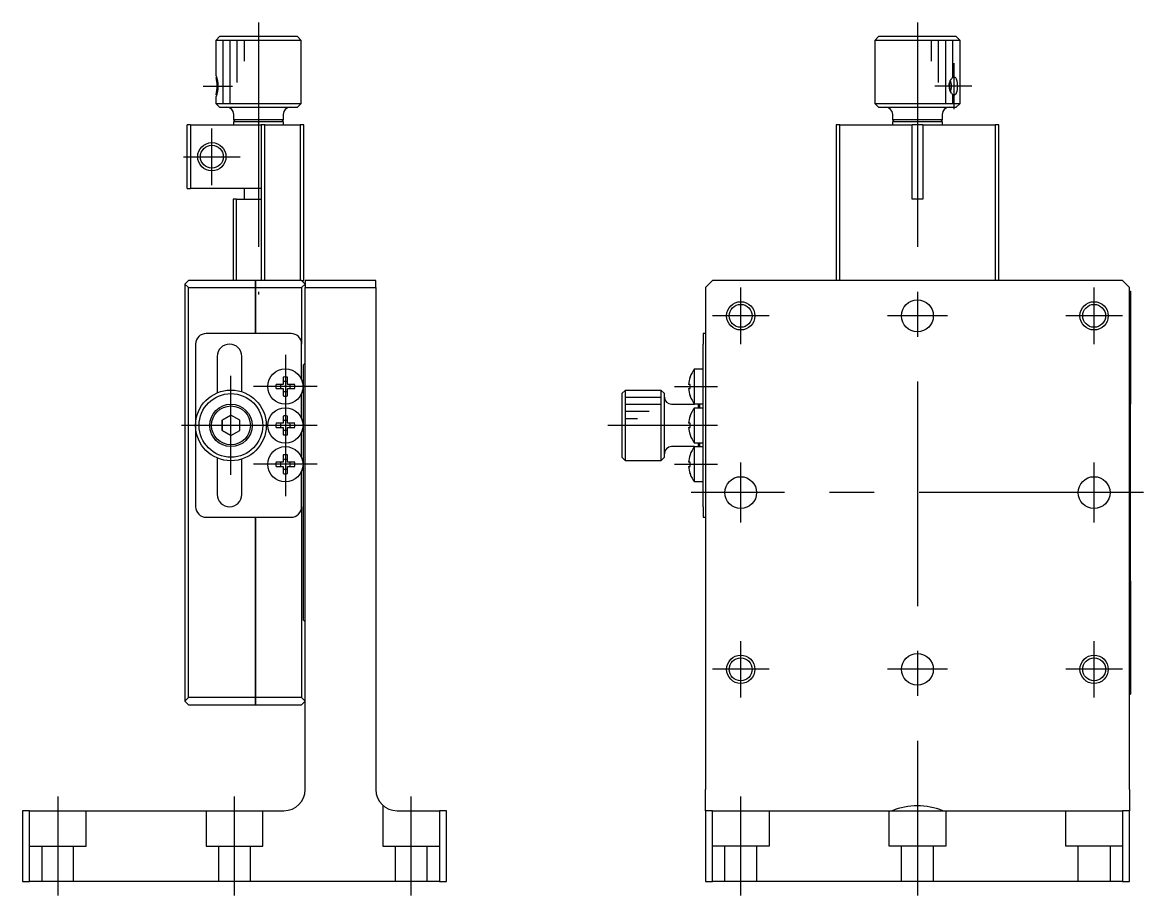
# Model space of a CAD drawing. Extents: x -145 to 232, y -152 to 155.
# Drawn here: x 73.8 to 232.4, y -57 to 66.5 of the extents above; entities that cross this region are included whole.
import ezdxf

# ---------------------------------------------------------------- set-up
doc = ezdxf.new("R2010")
doc.units = 0
doc.linetypes.add('CENTER', pattern=[50.8, 31.75, -6.35, 6.35, -6.35])
doc.linetypes.add('DASHED', pattern=[19.05, 12.7, -6.35])
doc.layers.get('0').update_dxf_attribs({"linetype": 'CONTINUOUS'})
doc.layers.add('CENTER', color=1, linetype='CENTER')

msp = doc.modelspace()

# ---------------------------------------------------------------- linework, layer by layer
at = {"color": 7, "linetype": 'CONTINUOUS'}
for p, q in [((101.2, 64), (101.7, 64.5)), ((101.2, 64), (113.2, 64)), ((101.2, 59), (101.2, 64)), ((112.7, 64.5), (101.7, 64.5)), ((102.2, 55), (102.2, 64)), ((103.2, 55), (103.2, 64)), ((104.2, 58), (104.2, 64)), ((105.2, 61), (105.2, 64)), ((112.7, 64.5), (113.2, 64)), ((113.2, 64), (113.2, 55)), ((194.43, 64), (194.93, 64.5)), ((194.43, 64), (206.43, 64)), ((194.43, 55), (194.43, 64)), ((205.93, 64.5), (194.93, 64.5)), ((202.43, 61), (202.43, 64)), ((203.43, 58), (203.43, 64)), ((204.43, 55), (204.43, 64)), ((205.43, 58.69), (205.43, 64)), ((205.93, 64.5), (206.43, 64)), ((206.43, 64), (206.43, 55)), ((205.51, 58.73), (205.4, 58.67)), ((205.62, 58.75), (205.51, 58.73)), ((205.66, 58.75), (205.62, 58.75)), ((205.76, 58.72), (205.66, 58.75)), ((205.85, 58.65), (205.76, 58.72)), ((204.96, 57.93), (204.96, 57.07)), ((205.07, 58.29), (205.1, 58.2)), ((205.1, 58.2), (205.13, 58.11)), ((205.13, 58.11), (205.15, 58.02)), ((205.15, 58.02), (205.17, 57.92)), ((205.24, 58.53), (205.16, 58.44)), ((205.17, 57.92), (205.19, 57.82)), ((205.19, 57.18), (205.17, 57.08)), ((205.19, 57.82), (205.2, 57.71)), ((205.2, 57.29), (205.19, 57.18)), ((205.2, 57.71), (205.21, 57.61)), ((205.21, 57.39), (205.2, 57.29)), ((205.21, 57.61), (205.21, 57.5)), ((205.21, 57.5), (205.21, 57.39)), ((205.32, 58.61), (205.24, 58.53)), ((205.4, 58.67), (205.32, 58.61)), ((205.93, 58.55), (205.85, 58.65)), ((205.98, 58.46), (205.93, 58.55)), ((101.2, 55), (101.2, 56)), ((205.1, 56.8), (205.07, 56.71)), ((205.13, 56.89), (205.1, 56.8)), ((205.15, 56.98), (205.13, 56.89)), ((205.17, 57.08), (205.15, 56.98)), ((205.23, 56.48), (205.31, 56.4)), ((205.31, 56.4), (205.39, 56.33)), ((205.39, 56.33), (205.5, 56.27)), ((205.43, 55), (205.43, 56.26)), ((205.5, 56.27), (205.61, 56.25)), ((205.61, 56.25), (205.62, 56.25)), ((205.62, 56.25), (205.74, 56.27)), ((205.74, 56.27), (205.83, 56.33)), ((205.83, 56.33), (205.9, 56.41)), ((205.9, 56.41), (205.97, 56.53)), ((107.2, 55), (101.2, 55)), ((101.7, 54.5), (101.2, 55)), ((101.7, 54.5), (107.2, 54.5)), ((113.2, 55), (107.2, 55)), ((107.2, 54.5), (112.7, 54.5)), ((113.2, 55), (112.7, 54.5)), ((206.43, 55), (194.43, 55)), ((194.93, 54.5), (194.43, 55)), ((194.93, 54.5), (205.93, 54.5)), ((206.43, 55), (205.93, 54.5)), ((103.7, 52.7), (103.7, 53.5)), ((107.2, 52.7), (103.7, 52.7)), ((103.9, 52.5), (103.7, 52.7)), ((103.7, 52.5), (107.2, 52.5)), ((103.7, 52), (103.7, 52.5)), ((110.7, 52.7), (107.2, 52.7)), ((107.2, 52.5), (110.7, 52.5)), ((110.7, 52.7), (110.5, 52.5)), ((110.7, 53.5), (110.7, 52.7)), ((110.7, 52.5), (110.7, 52)), ((196.93, 52.7), (196.93, 53.5)), ((203.93, 52.7), (196.93, 52.7)), ((197.13, 52.5), (196.93, 52.7)), ((196.93, 52.5), (203.93, 52.5)), ((196.93, 52), (196.93, 52.5)), ((197.13, 52.5), (203.73, 52.5)), ((203.93, 52.7), (203.73, 52.5)), ((203.93, 53.5), (203.93, 52.7)), ((203.93, 52.5), (203.93, 52)), ((97.6, 52), (97.1, 52)), ((97.1, 43), (97.1, 52)), ((97.6, 52), (107.6, 52)), ((97.6, 52), (97.6, 43)), ((107.6, 52), (107.6, 30)), ((108.1, 52), (107.6, 52)), ((108.1, 30), (108.1, 52)), ((108.1, 52), (113.1, 52)), ((113.1, 52), (113.1, 30)), ((113.6, 52), (113.1, 52)), ((113.6, 30), (113.6, 52)), ((188.93, 52), (188.93, 30)), ((189.43, 52), (188.93, 52)), ((189.43, 30), (189.43, 52)), ((189.43, 52), (199.68, 52)), ((199.68, 41.5), (199.68, 52)), ((201.18, 52), (199.68, 52)), ((201.18, 52), (199.68, 52)), ((201.18, 52), (211.43, 52)), ((201.18, 52), (201.18, 41.5)), ((211.43, 52), (211.43, 30)), ((211.93, 52), (211.43, 52)), ((211.93, 30), (211.93, 52)), ((97.1, 43), (97.6, 43)), ((107.6, 43), (97.6, 43)), ((105.2, 41.5), (105.2, 43)), ((103.6, 41.5), (103.6, 30)), ((104.1, 41.5), (103.6, 41.5)), ((104.1, 30), (104.1, 41.5)), ((104.1, 41.5), (107.6, 41.5)), ((201.18, 41.5), (199.68, 41.5)), ((97.3, 30), (96.8, 29.5)), ((96.8, 29.5), (96.8, -29.5)), ((96.8, 29.5), (97.3, 29)), ((106.8, 30), (97.3, 30)), ((97.3, -29), (97.3, 29)), ((97.3, 29), (106.8, 29)), ((113.3, 30), (106.8, 30)), ((106.8, 29), (106.8, 30)), ((106.8, 30), (106.8, 29)), ((106.8, 29), (106.8, 22.5)), ((106.8, 22.5), (106.8, 29)), ((106.8, 29), (113.3, 29)), ((113.3, 30), (113.6, 30)), ((113.8, 29.5), (113.3, 30)), ((113.3, 29), (113.8, 29.5)), ((113.3, 29), (113.3, 21)), ((123.8, 30), (113.8, 30)), ((113.8, 30), (113.8, 29.5)), ((113.8, 29.5), (113.8, 29)), ((113.8, 29), (123.8, 29)), ((113.8, -42), (113.8, 29)), ((123.8, 29), (123.8, 30)), ((123.8, 29), (123.8, -42)), ((170.43, 29), (171.43, 30)), ((170.43, 29), (170.43, -42)), ((229.43, 30), (171.43, 30)), ((229.43, 30), (230.43, 29)), ((230.43, -42), (230.43, 29)), ((230.43, 28.5), (230.58, 28.5)), ((230.58, 28.5), (230.58, 12.5)), ((111.8, 22.5), (99.8, 22.5)), ((170.43, 22.5), (170.13, 22.5)), ((170.13, 22.5), (170.13, 21)), ((98.3, 21), (98.3, 9.5)), ((113.3, 15.98), (113.3, 21)), ((170.13, 15.98), (170.13, 21)), ((101.35, 19.25), (101.35, 14.1)), ((104.85, 14.25), (104.85, 19.25)), ((113.8, 18.3), (113.5, 18)), ((113.5, 18), (113.5, 15)), ((168.9, 12.5), (168.9, 17.5)), ((168.9, 17.5), (170.13, 17.5)), ((110.7, 16.32), (110.7, 15.3)), ((111.3, 15.3), (111.3, 16.32)), ((168.26, 16.32), (168.26, 16.35)), ((170.13, 14.02), (170.13, 15.98)), ((110.7, 15.3), (109.68, 15.3)), ((109.68, 14.7), (110.7, 14.7)), ((110.7, 14.7), (110.7, 13.68)), ((112.32, 15.3), (111.3, 15.3)), ((111.3, 13.68), (111.3, 14.7)), ((111.3, 14.7), (112.32, 14.7)), ((113.5, 15), (113.5, 9.5)), ((158.63, 14), (159.13, 14.5)), ((159.13, 9.5), (159.13, 14.5)), ((159.13, 14.5), (164.13, 14.5)), ((164.13, 14.5), (164.63, 14)), ((164.13, 14.5), (164.13, 4.5)), ((168.26, 15.3), (168.05, 15.3)), ((168.05, 14.7), (168.26, 14.7)), ((168.26, 14.7), (168.26, 15.3)), ((113.3, 10.48), (113.3, 14.02)), ((158.63, 14), (158.63, 9.5)), ((159.13, 13.5), (164.13, 13.5)), ((164.63, 5), (164.63, 14)), ((168.26, 13.65), (168.26, 13.68)), ((170.13, 12.5), (170.13, 14.02)), ((159.13, 12.5), (164.13, 12.5)), ((159.13, 11.5), (162.48, 11.5)), ((165.63, 12.5), (168.9, 12.5)), ((170.13, 12.5), (168.9, 12.5)), ((168.9, 12), (170.13, 12)), ((168.9, 7), (168.9, 12)), ((169.43, 12.5), (169.43, 12)), ((169.43, 12.5), (169.63, 12.3)), ((169.63, 12), (169.63, 12.5)), ((170.13, 6.5), (170.13, 12.5)), ((230.43, 12.5), (230.58, 12.5)), ((230.58, 12), (230.58, 12.49)), ((230.58, 11), (230.58, 12)), ((103.3, 10.94), (102.05, 10.22)), ((102.05, 10.22), (103.3, 10.94)), ((102.05, 10.22), (102.05, 8.78)), ((102.05, 8.78), (102.05, 10.22)), ((104.55, 10.22), (103.3, 10.94)), ((104.55, 8.78), (104.55, 10.22)), ((110.7, 9.8), (109.68, 9.8)), ((110.7, 10.82), (110.7, 9.8)), ((111.3, 9.8), (111.3, 10.82)), ((112.32, 9.8), (111.3, 9.8)), ((159.13, 10.5), (160.83, 10.5)), ((168.26, 9.8), (168.05, 9.8)), ((168.26, 10.82), (168.26, 10.85)), ((168.26, 9.2), (168.26, 9.8)), ((230.58, 10), (230.58, 11)), ((230.58, 9), (230.58, 10)), ((98.3, 9.5), (98.3, -2)), ((102.05, 8.78), (103.3, 8.06)), ((103.3, 8.06), (102.05, 8.78)), ((103.3, 8.06), (104.55, 8.78)), ((109.68, 9.2), (110.7, 9.2)), ((110.7, 9.2), (110.7, 8.18)), ((111.3, 8.18), (111.3, 9.2)), ((111.3, 9.2), (112.32, 9.2)), ((113.3, 4.98), (113.3, 8.52)), ((113.5, 9.5), (113.5, 4)), ((158.63, 9.5), (158.63, 5)), ((159.13, 4.5), (159.13, 9.5)), ((168.05, 9.2), (168.26, 9.2)), ((168.26, 8.15), (168.26, 8.18)), ((230.58, 8), (230.58, 9)), ((230.58, 7), (230.58, 8)), ((168.9, 6.5), (165.63, 6.5)), ((170.13, 7), (168.9, 7)), ((168.9, 6.5), (170.13, 6.5)), ((168.9, 1.5), (168.9, 6.5)), ((169.43, 7), (169.43, 6.5)), ((169.63, 6.7), (169.43, 6.5)), ((169.63, 6.5), (169.63, 7)), ((170.13, 4.98), (170.13, 6.5)), ((230.58, 6), (230.58, 7)), ((101.35, 4.9), (101.35, -0.25)), ((110.7, 5.32), (110.7, 4.3)), ((111.3, 4.3), (111.3, 5.32)), ((159.13, 4.5), (158.63, 5)), ((164.63, 5), (164.13, 4.5)), ((168.26, 5.32), (168.26, 5.35)), ((170.13, 3.02), (170.13, 4.98)), ((230.58, 5), (230.58, 6)), ((230.58, 4), (230.58, 5)), ((104.85, -0.25), (104.85, 4.75)), ((110.7, 4.3), (109.68, 4.3)), ((109.68, 3.7), (110.7, 3.7)), ((110.7, 3.7), (110.7, 2.68)), ((112.32, 4.3), (111.3, 4.3)), ((111.3, 2.68), (111.3, 3.7)), ((111.3, 3.7), (112.32, 3.7)), ((113.5, 4), (113.5, -18)), ((164.13, 4.5), (159.13, 4.5)), ((168.26, 4.3), (168.05, 4.3)), ((168.05, 3.7), (168.26, 3.7)), ((168.26, 3.7), (168.26, 4.3)), ((230.58, 3), (230.58, 4)), ((113.3, -2), (113.3, 3.02)), ((168.26, 2.65), (168.26, 2.68)), ((170.13, -2), (170.13, 3.02)), ((230.58, 2), (230.58, 3)), ((230.58, 1), (230.58, 2)), ((170.13, 1.5), (168.9, 1.5)), ((230.58, 0), (230.58, 1)), ((230.58, -1), (230.58, 0)), ((230.58, -2), (230.58, -1)), ((113.3, -2), (113.3, -29)), ((170.13, -2), (170.13, -3.5)), ((230.58, -3), (230.58, -2)), ((230.58, -4), (230.58, -3)), ((99.8, -3.5), (111.8, -3.5)), ((106.8, -3.5), (106.8, -29)), ((106.8, -29), (106.8, -3.5)), ((170.13, -3.5), (170.43, -3.5)), ((230.58, -5), (230.58, -4)), ((230.58, -6), (230.58, -5)), ((230.58, -7), (230.58, -6)), ((230.58, -8), (230.58, -7)), ((230.58, -9), (230.58, -8)), ((230.58, -10), (230.58, -9)), ((230.58, -11), (230.58, -10)), ((230.58, -12), (230.58, -11)), ((230.43, -12.5), (230.58, -12.5)), ((230.58, -12.49), (230.58, -12)), ((230.58, -12.5), (230.58, -28.5)), ((113.5, -18), (113.8, -18.3)), ((230.43, -28.5), (230.58, -28.5)), ((97.3, -29), (96.8, -29.5)), ((96.8, -29.5), (97.3, -30)), ((106.8, -29), (97.3, -29)), ((97.3, -30), (106.8, -30)), ((113.3, -29), (106.8, -29)), ((106.8, -30), (106.8, -29)), ((106.8, -29), (106.8, -30)), ((106.8, -30), (113.3, -30)), ((113.8, -29.5), (113.3, -29)), ((113.3, -30), (113.8, -29.5)), ((170.43, -45), (170.43, -42)), ((230.43, -42), (230.43, -45)), ((73.8, -45), (73.8, -55)), ((74.8, -45), (73.8, -45)), ((74.8, -45), (110.8, -45)), ((74.8, -55), (74.8, -45)), ((126.8, -45), (132.8, -45)), ((132.8, -45), (132.8, -55)), ((133.8, -45), (132.8, -45)), ((133.8, -55), (133.8, -45)), ((170.43, -45), (170.43, -55)), ((171.43, -45), (170.43, -45)), ((171.43, -45), (229.43, -45)), ((171.43, -55), (171.43, -45)), ((229.43, -45), (229.43, -55)), ((230.43, -45), (229.43, -45)), ((230.43, -55), (230.43, -45)), ((73.8, -55), (74.8, -55)), ((132.8, -55), (74.8, -55)), ((132.8, -55), (133.8, -55)), ((170.43, -55), (171.43, -55)), ((229.43, -55), (171.43, -55)), ((229.43, -55), (230.43, -55))]:
    msp.add_line(p, q, dxfattribs=at)
at = {"color": 3, "linetype": 'DASHED'}
for p, q in [((124.8, -44.24), (124.8, -50)), ((82.8, -50), (82.8, -45)), ((99.8, -45), (99.8, -50)), ((107.8, -50), (107.8, -45)), ((179.43, -45), (179.43, -50)), ((196.43, -50), (196.43, -45)), ((204.43, -45), (204.43, -50)), ((221.43, -50), (221.43, -45)), ((74.8, -50), (82.8, -50)), ((76.55, -50), (76.55, -55)), ((81.05, -55), (81.05, -50)), ((99.8, -50), (103.8, -50)), ((101.55, -50), (101.55, -55)), ((103.8, -50), (107.8, -50)), ((106.05, -55), (106.05, -50)), ((124.8, -50), (132.8, -50)), ((126.55, -50), (126.55, -55)), ((131.05, -55), (131.05, -50)), ((179.43, -50), (171.43, -50)), ((173.18, -55), (173.18, -50)), ((177.68, -50), (177.68, -55)), ((200.43, -50), (196.43, -50)), ((198.18, -55), (198.18, -50)), ((204.43, -50), (200.43, -50)), ((202.68, -50), (202.68, -55)), ((229.43, -50), (221.43, -50)), ((223.18, -55), (223.18, -50)), ((227.68, -50), (227.68, -55))]:
    msp.add_line(p, q, dxfattribs=at)
at = {"color": 3, "linetype": 'CONTINUOUS'}
for centre in [(100.6, 47.5), (175.43, 25), (225.43, 25), (175.43, -25), (225.43, -25)]:
    msp.add_circle(centre, 2, dxfattribs=at)
at = {"color": 7, "linetype": 'CONTINUOUS'}
for centre, radius in [((100.6, 47.5), 1.62), ((200.43, 25), 2.25), ((175.43, 25), 1.62), ((225.43, 25), 1.62), ((111, 15), 2.5), ((103.3, 9.5), 5), ((103.3, 9.5), 4.5), ((103.3, 9.5), 3), ((103.3, 9.5), 2.75), ((111, 9.5), 2.5), ((111, 4), 2.5), ((175.43, 0), 2.25), ((225.43, 0), 2.25), ((175.43, -25), 1.62), ((200.43, -25), 2.25), ((225.43, -25), 1.62)]:
    msp.add_circle(centre, radius, dxfattribs=at)
at = {"color": 3, "linetype": 'CONTINUOUS'}
msp.add_arc((97.69, 57.5), 3.82, 336.8545, 23.1455, dxfattribs=at)
at = {"color": 7, "linetype": 'CONTINUOUS'}
for centre, radius, start, end in [((96.6, 57.5), 4.76, 345.0433, 14.9567), ((206.55, 57.52), 1.67, 146.4829, 180.6524), ((206.52, 57.48), 1.64, 179.3102, 217.6896), ((203.13, 57.5), 3, 341.1295, 18.4921), ((102.7, 53.5), 1, 0, 90), ((111.7, 53.5), 1, 90, 180), ((195.93, 53.5), 1, 0, 90), ((204.93, 53.5), 1, 90, 180), ((99.8, 21), 1.5, 90, 180), ((111.8, 21), 1.5, 0, 90), ((103.1, 19.25), 1.75, 0, 180), ((172.03, 15), 4, 141.3178, 160.2754), ((111, 15), 1.35, 77.1604, 102.8396), ((172.03, 15), 3.99, 160.7318, 175.6866), ((111, 15), 1.35, 167.1604, 192.8396), ((111, 15), 0.708, 154.9481, 205.0519), ((111, 15), 0.708, 64.9481, 115.0519), ((111, 15), 0.708, 244.9481, 295.0519), ((111, 15), 0.708, 334.9481, 25.0519), ((111, 15), 1.35, 347.1604, 12.8396), ((172.03, 15), 3.99, 184.3134, 199.2682), ((111, 15), 1.35, 257.1604, 282.8396), ((165.63, 13.5), 1, 180, 270), ((172.03, 15), 4, 199.7246, 218.6822), ((172.03, 9.5), 4, 141.3178, 160.2754), ((111, 9.5), 1.35, 167.1604, 192.8396), ((111, 9.5), 0.708, 154.9481, 205.0519), ((111, 9.5), 1.35, 77.1604, 102.8396), ((111, 9.5), 0.708, 64.9481, 115.0519), ((111, 9.5), 0.708, 334.9481, 25.0519), ((111, 9.5), 1.35, 347.1604, 12.8396), ((172.03, 9.5), 3.99, 160.7318, 175.6866), ((111, 9.5), 0.708, 244.9481, 295.0519), ((111, 9.5), 1.35, 257.1604, 282.8396), ((172.03, 9.5), 3.99, 184.3134, 199.2682), ((172.03, 9.5), 4, 199.7246, 218.6822), ((165.63, 5.5), 1, 90, 180), ((172.03, 4), 4, 141.3178, 160.2754), ((111, 4), 1.35, 77.1604, 102.8396), ((172.03, 4), 3.99, 160.7318, 175.6866), ((111, 4), 1.35, 167.1604, 192.8396), ((111, 4), 0.708, 154.9481, 205.0519), ((111, 4), 0.708, 64.9481, 115.0519), ((111, 4), 0.708, 244.9481, 295.0519), ((111, 4), 0.708, 334.9481, 25.0519), ((111, 4), 1.35, 347.1604, 12.8396), ((172.03, 4), 3.99, 184.3134, 199.2682), ((111, 4), 1.35, 257.1604, 282.8396), ((172.03, 4), 4, 199.7246, 218.6822), ((103.1, -0.25), 1.75, 180, 0), ((99.8, -2), 1.5, 180, 270), ((111.8, -2), 1.5, 270, 0), ((110.8, -42), 3, 270, 0), ((126.8, -42), 3, 180, 270), ((200.43, -54), 9.69, 68.261, 111.739)]:
    msp.add_arc(centre, radius, start, end, dxfattribs=at)
at = {"layer": 'CENTER', "color": 1, "linetype": 'CENTER'}
for p, q in [((107.2, 66.5), (107.2, 28)), ((200.43, 66.5), (200.43, -57)), ((205.63, 54.25), (205.63, 60.75)), ((99.36, 57.5), (103.51, 57.5)), ((202.88, 57.51), (208.13, 57.51)), ((100.6, 43.5), (100.6, 51.5)), ((96.6, 47.5), (104.6, 47.5)), ((175.43, 21), (175.43, 29)), ((225.43, 21), (225.43, 29)), ((179.43, 25), (171.43, 25)), ((204.68, 25), (196.18, 25)), ((229.43, 25), (221.43, 25)), ((111, 19.5), (111, -0.5)), ((103.3, 2.5), (103.3, 16.5)), ((115.5, 15), (106.5, 15)), ((166.05, 15), (172.13, 15)), ((115.5, 9.5), (96.3, 9.5)), ((172.13, 9.5), (156.63, 9.5)), ((115.5, 4), (106.5, 4)), ((166.05, 4), (172.13, 4)), ((175.43, -4.25), (175.43, 4.25)), ((225.43, -4.25), (225.43, 4.25)), ((232.43, 0), (168.43, 0)), ((175.43, -29), (175.43, -21)), ((225.43, -29), (225.43, -21)), ((179.43, -25), (171.43, -25)), ((204.68, -25), (196.18, -25)), ((229.43, -25), (221.43, -25)), ((78.8, -43), (78.8, -57)), ((103.8, -57), (103.8, -43)), ((128.8, -57), (128.8, -43)), ((175.43, -57), (175.43, -43))]:
    msp.add_line(p, q, dxfattribs=at)

doc.saveas('drawing.dxf')
